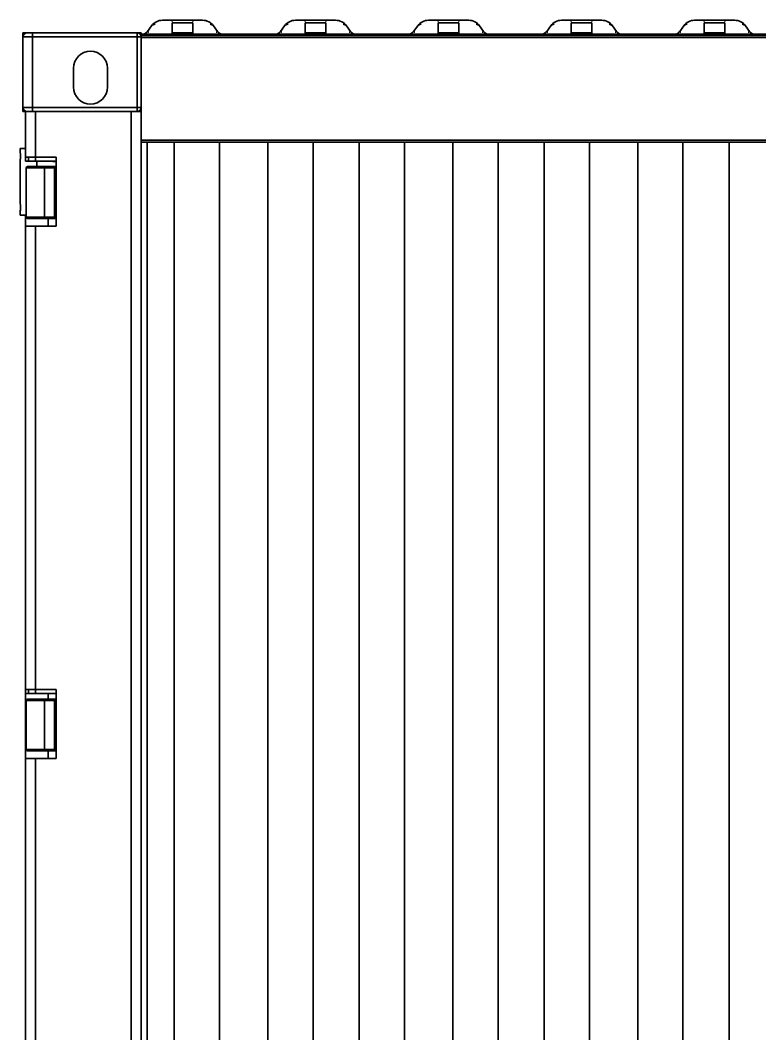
# Model space of a CAD drawing. Header units: millimetres. Extents: x 32496 to 166256, y 3504 to 23939.
# Drawn here: x 39991 to 41102, y 12057 to 13580 of the extents above; entities that cross this region are included whole.
import ezdxf

# ---------------------------------------------------------------- set-up
doc = ezdxf.new("R2010")
doc.units = ezdxf.units.MM
doc.layers.get('0').update_dxf_attribs({"lineweight": 35})

msp = doc.modelspace()

# ---------------------------------------------------------------- linework, layer by layer
at = {"linetype": 'Continuous'}
for p, q in [((40182.131, 13562.763), (40188.157, 13571.2)), ((40204.432, 13579.575), (40264.847, 13579.575)), ((40219.14, 13579.575), (40219.14, 13577.575)), ((40219.14, 13560.575), (40219.14, 13575.575)), ((40219.14, 13575.575), (40250.14, 13575.575)), ((40250.14, 13579.575), (40250.14, 13577.575)), ((40250.14, 13560.575), (40250.14, 13575.575)), ((40287.149, 13562.763), (40281.122, 13571.2)), ((40382.131, 13562.763), (40388.157, 13571.2)), ((40464.847, 13579.575), (40404.432, 13579.575)), ((40419.14, 13579.575), (40419.14, 13577.575)), ((40419.14, 13560.575), (40419.14, 13575.575)), ((40450.14, 13575.575), (40419.14, 13575.575)), ((40450.14, 13579.575), (40450.14, 13577.575)), ((40450.14, 13560.575), (40450.14, 13575.575)), ((40487.149, 13562.763), (40481.122, 13571.2)), ((40582.131, 13562.763), (40588.157, 13571.2)), ((40604.432, 13579.575), (40664.847, 13579.575)), ((40619.14, 13579.575), (40619.14, 13577.575)), ((40619.14, 13560.575), (40619.14, 13575.575)), ((40619.14, 13575.575), (40650.14, 13575.575)), ((40650.14, 13579.575), (40650.14, 13577.575)), ((40650.14, 13560.575), (40650.14, 13575.575)), ((40687.149, 13562.763), (40681.122, 13571.2)), ((40782.131, 13562.763), (40788.157, 13571.2)), ((40864.847, 13579.575), (40804.432, 13579.575)), ((40819.14, 13579.575), (40819.14, 13577.575)), ((40819.14, 13560.575), (40819.14, 13575.575)), ((40850.14, 13575.575), (40819.14, 13575.575)), ((40850.14, 13579.575), (40850.14, 13577.575)), ((40850.14, 13560.575), (40850.14, 13575.575)), ((40887.149, 13562.763), (40881.122, 13571.2)), ((40982.131, 13562.763), (40988.157, 13571.2)), ((41064.847, 13579.575), (41004.432, 13579.575)), ((41019.14, 13579.575), (41019.14, 13577.575)), ((41019.14, 13560.575), (41019.14, 13575.575)), ((41050.14, 13575.575), (41019.14, 13575.575)), ((41050.14, 13579.575), (41050.14, 13577.575)), ((41050.14, 13560.575), (41050.14, 13575.575)), ((41081.122, 13571.2), (41087.149, 13562.763)), ((39994.64, 13554.575), (39994.64, 13560.575)), ((39994.64, 13560.575), (40000.64, 13560.575)), ((40000.64, 13560.575), (40166.64, 13560.575)), ((40009.14, 13442.575), (40009.14, 13560.575)), ((40166.64, 13560.575), (40166.64, 13442.575)), ((40166.64, 13560.575), (40172.64, 13560.575)), ((40171.068, 13558.575), (41154.64, 13558.575)), ((40172.25, 13556.575), (40172.64, 13556.575)), ((40172.64, 13558.575), (40172.64, 13560.575)), ((40172.64, 13396.575), (40172.64, 13556.575)), ((52008.64, 13556.575), (40172.64, 13556.575)), ((40219.14, 13558.575), (40219.14, 13560.575)), ((40219.14, 13560.575), (40250.14, 13560.575)), ((40250.14, 13558.575), (40250.14, 13560.575)), ((40419.14, 13558.575), (40419.14, 13560.575)), ((40450.14, 13560.575), (40419.14, 13560.575)), ((40450.14, 13558.575), (40450.14, 13560.575)), ((40619.14, 13558.575), (40619.14, 13560.575)), ((40619.14, 13560.575), (40650.14, 13560.575)), ((40650.14, 13558.575), (40650.14, 13560.575)), ((40819.14, 13558.575), (40819.14, 13560.575)), ((40850.14, 13560.575), (40819.14, 13560.575)), ((40850.14, 13558.575), (40850.14, 13560.575)), ((41019.14, 13558.575), (41019.14, 13560.575)), ((41050.14, 13560.575), (41019.14, 13560.575)), ((41050.14, 13558.575), (41050.14, 13560.575)), ((39994.64, 13448.575), (39994.64, 13554.575)), ((39994.64, 13554.575), (40172.64, 13554.575)), ((52132.64, 13553.575), (40172.64, 13553.575)), ((40070.64, 13507.575), (40070.64, 13479.075)), ((40121.64, 13479.075), (40121.64, 13507.575)), ((39994.64, 13442.575), (39994.64, 13448.575)), ((40172.64, 13448.575), (39994.64, 13448.575)), ((39998.64, 13442.575), (39994.64, 13442.575)), ((39998.64, 13442.966), (39998.64, 13442.575)), ((39998.64, 13442.966), (39998.64, 13442.575)), ((39998.64, 13368.075), (39998.64, 13442.575)), ((39998.64, 13442.575), (40013.64, 13442.575)), ((40013.64, 13368.075), (40013.64, 13442.575)), ((40013.64, 13442.575), (40157.64, 13442.575)), ((40157.64, 10782.575), (40157.64, 13442.575)), ((40157.64, 13442.575), (40172.64, 13442.575)), ((52132.64, 13399.575), (40172.64, 13399.575)), ((40172.64, 10877.575), (40172.64, 13396.575)), ((52132.64, 13396.575), (40172.64, 13396.575)), ((40181.64, 13396.575), (40181.64, 10839.575)), ((40222.258, 13396.575), (40222.258, 10877.575)), ((40290.258, 13396.575), (40290.258, 10877.575)), ((40363.021, 13396.575), (40363.021, 10877.575)), ((40431.021, 13396.575), (40431.021, 10877.575)), ((40500.258, 13396.575), (40500.258, 10877.575)), ((40568.258, 13396.575), (40568.258, 10877.575)), ((40641.021, 13396.575), (40641.021, 10877.575)), ((40709.021, 13396.575), (40709.021, 10877.575)), ((40778.258, 13396.575), (40778.258, 10877.575)), ((40846.258, 13396.575), (40846.258, 10877.575)), ((40919.021, 13396.575), (40919.021, 10877.575)), ((40987.021, 13396.575), (40987.021, 10877.575)), ((41056.258, 13396.575), (41056.258, 10877.575)), ((39990.64, 13386.715), (39990.64, 13380.1)), ((39998.64, 13386.715), (39990.64, 13386.715)), ((39990.64, 13380.1), (39990.659, 13380.004)), ((39990.659, 13380.004), (39990.64, 13380.1)), ((39990.64, 13380.1), (39990.659, 13380.004)), ((39998.64, 13374.075), (40044.64, 13374.075)), ((40003.033, 13368.075), (40003.033, 13374.075)), ((40044.64, 13368.075), (40044.64, 13374.075)), ((39990.64, 13370.1), (39990.659, 13370.197)), ((39990.659, 13370.197), (39990.64, 13370.1)), ((39990.64, 13370.1), (39990.64, 13303.33)), ((40044.64, 13368.075), (39998.64, 13368.075)), ((39999.64, 13357.575), (39999.64, 13283.575)), ((39999.64, 13357.575), (40043.971, 13357.575)), ((40001.64, 13359.575), (40044.64, 13359.575)), ((40015.64, 13368.075), (40015.64, 13359.575)), ((40027.127, 13357.575), (40027.127, 13283.575)), ((40039.68, 13367.25), (40044.64, 13367.25)), ((40042.076, 13357.575), (40042.076, 13283.575)), ((40043.971, 13357.575), (40043.971, 13283.575)), ((40044.64, 13270.075), (40044.64, 13368.075)), ((39990.64, 13303.33), (39990.659, 13303.234)), ((39990.659, 13303.234), (39990.64, 13303.33)), ((39990.64, 13303.33), (39990.659, 13303.234)), ((39990.659, 13293.427), (39990.64, 13293.33)), ((39990.64, 13293.33), (39990.64, 13286.715)), ((39999.64, 13286.715), (39990.64, 13286.715)), ((39998.64, 13286.715), (39998.64, 13270.075)), ((40043.971, 13283.575), (39999.64, 13283.575)), ((40044.64, 13281.575), (40001.64, 13281.575)), ((40032.64, 13281.575), (40032.64, 13270.075)), ((39998.64, 12568.075), (39998.64, 13270.075)), ((39998.64, 13270.075), (40013.64, 13270.075)), ((40013.64, 12568.075), (40013.64, 13270.075)), ((40013.64, 13270.075), (40044.64, 13270.075)), ((39998.64, 12574.075), (40044.64, 12574.075)), ((39998.64, 12568.075), (39998.64, 12470.075)), ((39998.64, 12568.075), (40044.64, 12568.075)), ((40003.033, 12568.075), (40003.033, 12574.075)), ((40032.64, 12568.075), (40032.64, 12559.575)), ((40044.64, 12568.075), (40044.64, 12574.075)), ((40044.64, 12470.075), (40044.64, 12568.075)), ((39999.64, 12557.575), (39999.64, 12483.575)), ((39999.64, 12557.575), (40043.971, 12557.575)), ((40001.64, 12559.575), (40044.64, 12559.575)), ((40027.127, 12557.575), (40027.127, 12483.575)), ((40042.076, 12557.575), (40042.076, 12483.575)), ((40043.971, 12557.575), (40043.971, 12483.575)), ((40043.971, 12483.575), (39999.64, 12483.575)), ((40044.64, 12481.575), (40001.64, 12481.575)), ((40032.64, 12481.575), (40032.64, 12470.075)), ((39998.64, 11768.075), (39998.64, 12470.075)), ((39998.64, 12470.075), (40013.64, 12470.075)), ((40013.64, 11768.075), (40013.64, 12470.075)), ((40013.64, 12470.075), (40044.64, 12470.075))]:
    msp.add_line(p, q, dxfattribs=at)
for centre, radius, start, end in [((40204.432, 13559.575), 20, 90, 144.462322), ((40264.847, 13559.575), 20, 35.537677, 89.999999), ((40404.432, 13559.575), 20, 90.000001, 144.462323), ((40464.847, 13559.575), 20, 35.537678, 90), ((40604.432, 13559.575), 20, 90, 144.462322), ((40664.847, 13559.575), 20, 35.537677, 89.999999), ((40804.432, 13559.575), 20, 90.000001, 144.462323), ((40864.847, 13559.575), 20, 35.537678, 90), ((41004.432, 13559.575), 20, 90.000001, 144.462323), ((41064.847, 13559.575), 20, 35.537678, 90), ((40000.64, 13554.575), 6, 90, 180), ((40166.64, 13554.575), 6, 0, 90), ((40173.994, 13568.575), 10, 269.999996, 324.46232), ((40186.513, 13575.689), 14.189, 258.884789, 259.203908), ((40186.761, 13576.998), 15.521, 259.207544, 259.763324), ((40282.518, 13576.999), 15.522, 280.236086, 280.792478), ((40282.767, 13575.689), 14.189, 280.796126, 281.115247), ((40295.286, 13568.575), 10, 215.53768, 270), ((40373.994, 13568.575), 10, 269.999996, 324.462322), ((40386.513, 13575.689), 14.189, 258.884753, 259.203874), ((40386.761, 13576.999), 15.522, 259.207522, 259.763914), ((40482.518, 13576.998), 15.521, 280.236676, 280.792456), ((40482.767, 13575.689), 14.189, 280.796092, 281.115211), ((40495.286, 13568.575), 10, 215.53768, 270.000004), ((40573.994, 13568.575), 10, 269.999996, 324.46232), ((40586.513, 13575.689), 14.189, 258.884789, 259.203908), ((40586.761, 13576.998), 15.521, 259.207544, 259.763324), ((40682.518, 13576.999), 15.522, 280.236086, 280.792478), ((40682.767, 13575.689), 14.189, 280.796126, 281.115247), ((40695.286, 13568.575), 10, 215.53768, 270), ((40773.994, 13568.575), 10, 269.999996, 324.462322), ((40786.513, 13575.689), 14.189, 258.884753, 259.203874), ((40786.761, 13576.999), 15.522, 259.207522, 259.763914), ((40882.518, 13576.998), 15.521, 280.236676, 280.792456), ((40882.767, 13575.689), 14.189, 280.796092, 281.115211), ((40895.286, 13568.575), 10, 215.53768, 270.000004), ((40973.994, 13568.575), 10, 269.999996, 324.462322), ((40986.513, 13575.689), 14.189, 258.884753, 259.203874), ((40986.761, 13576.999), 15.522, 259.207522, 259.763914), ((41082.518, 13576.998), 15.521, 280.236676, 280.792456), ((41082.767, 13575.689), 14.189, 280.796092, 281.115211), ((41095.286, 13568.575), 10, 215.53768, 270.000004), ((40096.14, 13507.575), 25.5, 0, 180), ((40096.14, 13479.075), 25.5, 180, 0), ((40000.64, 13448.575), 6, 180, 270), ((40166.64, 13448.575), 6, 270, 0), ((40001.64, 13357.575), 2, 90, 180), ((40044.114, 13369.29), 4.88, 194.453853, 204.710451), ((40001.64, 13283.575), 2, 180, 270), ((40001.64, 12557.575), 2, 90, 180), ((40001.64, 12483.575), 2, 180, 270)]:
    msp.add_arc(centre, radius, start, end, dxfattribs=at)
for points, knots in [([(40188.157, 13571.2), (40188.366, 13571.492), (40188.958, 13572.047), (40190.116, 13572.707), (40191.604, 13573.283), (40192.716, 13573.589), (40193.321, 13573.735)], [0, 0, 0, 0, 0.18375987, 0.40889336, 0.68070652, 1, 1, 1, 1]), ([(40275.958, 13573.735), (40276.563, 13573.589), (40277.676, 13573.283), (40279.164, 13572.707), (40280.322, 13572.047), (40280.914, 13571.492), (40281.122, 13571.2)], [0, 0, 0, 0, 0.31929326, 0.5911061, 0.81623907, 1, 1, 1, 1]), ([(40393.321, 13573.735), (40392.716, 13573.589), (40391.604, 13573.283), (40390.116, 13572.707), (40388.958, 13572.047), (40388.366, 13571.492), (40388.157, 13571.2)], [0, 0, 0, 0, 0.31929326, 0.5911061, 0.81623907, 1, 1, 1, 1]), ([(40481.122, 13571.2), (40480.914, 13571.492), (40480.322, 13572.047), (40479.164, 13572.707), (40477.676, 13573.283), (40476.563, 13573.589), (40475.958, 13573.735)], [0, 0, 0, 0, 0.18375987, 0.40889336, 0.68070652, 1, 1, 1, 1]), ([(40588.157, 13571.2), (40588.366, 13571.492), (40588.958, 13572.047), (40590.116, 13572.707), (40591.604, 13573.283), (40592.716, 13573.589), (40593.321, 13573.735)], [0, 0, 0, 0, 0.18375987, 0.40889336, 0.68070652, 1, 1, 1, 1]), ([(40675.958, 13573.735), (40676.563, 13573.589), (40677.676, 13573.283), (40679.164, 13572.707), (40680.322, 13572.047), (40680.914, 13571.492), (40681.122, 13571.2)], [0, 0, 0, 0, 0.31929326, 0.5911061, 0.81623907, 1, 1, 1, 1]), ([(40793.321, 13573.735), (40792.716, 13573.589), (40791.604, 13573.283), (40790.116, 13572.707), (40788.958, 13572.047), (40788.366, 13571.492), (40788.157, 13571.2)], [0, 0, 0, 0, 0.31929326, 0.5911061, 0.81623907, 1, 1, 1, 1]), ([(40881.122, 13571.2), (40880.914, 13571.492), (40880.322, 13572.047), (40879.164, 13572.707), (40877.676, 13573.283), (40876.563, 13573.589), (40875.958, 13573.735)], [0, 0, 0, 0, 0.18375987, 0.40889336, 0.68070652, 1, 1, 1, 1]), ([(40993.321, 13573.735), (40992.716, 13573.589), (40991.604, 13573.283), (40990.116, 13572.707), (40988.958, 13572.047), (40988.366, 13571.492), (40988.157, 13571.2)], [0, 0, 0, 0, 0.31929326, 0.5911061, 0.81623907, 1, 1, 1, 1]), ([(41075.958, 13573.735), (41076.563, 13573.589), (41077.676, 13573.283), (41079.164, 13572.707), (41080.322, 13572.047), (41080.914, 13571.492), (41081.122, 13571.2)], [0, 0, 0, 0, 0.31929348, 0.59110664, 0.81624013, 1, 1, 1, 1]), ([(40182.131, 13562.763), (40182.1, 13562.72), (40182.051, 13562.628), (40182.063, 13562.467), (40182.169, 13562.326), (40182.344, 13562.201), (40182.594, 13562.082), (40183.074, 13561.916), (40183.481, 13561.825), (40183.777, 13561.766)], [0, 0, 0, 0, 0.0729829, 0.13672066, 0.20976227, 0.30554021, 0.4303661, 0.5870162, 1, 1, 1, 1]), ([(40285.502, 13561.766), (40285.798, 13561.825), (40286.206, 13561.916), (40286.685, 13562.082), (40286.935, 13562.201), (40287.111, 13562.326), (40287.216, 13562.467), (40287.229, 13562.628), (40287.18, 13562.72), (40287.149, 13562.763)], [0, 0, 0, 0, 0.4129837, 0.56963373, 0.69445956, 0.79023746, 0.86327914, 0.92701682, 1, 1, 1, 1]), ([(40383.777, 13561.766), (40383.481, 13561.825), (40383.074, 13561.916), (40382.594, 13562.082), (40382.344, 13562.201), (40382.169, 13562.326), (40382.063, 13562.467), (40382.051, 13562.628), (40382.1, 13562.72), (40382.131, 13562.763)], [0, 0, 0, 0, 0.4129837, 0.56963373, 0.69445956, 0.79023746, 0.86327914, 0.92701682, 1, 1, 1, 1]), ([(40487.149, 13562.763), (40487.18, 13562.72), (40487.229, 13562.628), (40487.216, 13562.467), (40487.111, 13562.326), (40486.935, 13562.201), (40486.685, 13562.082), (40486.206, 13561.916), (40485.798, 13561.825), (40485.502, 13561.766)], [0, 0, 0, 0, 0.0729829, 0.13672066, 0.20976227, 0.30554021, 0.4303661, 0.5870162, 1, 1, 1, 1]), ([(40582.131, 13562.763), (40582.1, 13562.72), (40582.051, 13562.628), (40582.063, 13562.467), (40582.169, 13562.326), (40582.344, 13562.201), (40582.594, 13562.082), (40583.074, 13561.916), (40583.481, 13561.825), (40583.777, 13561.766)], [0, 0, 0, 0, 0.0729829, 0.13672066, 0.20976227, 0.30554021, 0.4303661, 0.5870162, 1, 1, 1, 1]), ([(40685.502, 13561.766), (40685.798, 13561.825), (40686.206, 13561.916), (40686.685, 13562.082), (40686.935, 13562.201), (40687.111, 13562.326), (40687.216, 13562.467), (40687.229, 13562.628), (40687.18, 13562.72), (40687.149, 13562.763)], [0, 0, 0, 0, 0.4129837, 0.56963373, 0.69445956, 0.79023746, 0.86327914, 0.92701682, 1, 1, 1, 1]), ([(40783.777, 13561.766), (40783.481, 13561.825), (40783.074, 13561.916), (40782.594, 13562.082), (40782.344, 13562.201), (40782.169, 13562.326), (40782.063, 13562.467), (40782.051, 13562.628), (40782.1, 13562.72), (40782.131, 13562.763)], [0, 0, 0, 0, 0.4129837, 0.56963373, 0.69445956, 0.79023746, 0.86327914, 0.92701682, 1, 1, 1, 1]), ([(40887.149, 13562.763), (40887.18, 13562.72), (40887.229, 13562.628), (40887.216, 13562.467), (40887.111, 13562.326), (40886.935, 13562.201), (40886.685, 13562.082), (40886.206, 13561.916), (40885.798, 13561.825), (40885.502, 13561.766)], [0, 0, 0, 0, 0.0729829, 0.13672066, 0.20976227, 0.30554021, 0.4303661, 0.5870162, 1, 1, 1, 1]), ([(40983.777, 13561.766), (40983.481, 13561.825), (40983.074, 13561.916), (40982.594, 13562.082), (40982.344, 13562.201), (40982.169, 13562.326), (40982.063, 13562.467), (40982.051, 13562.628), (40982.1, 13562.72), (40982.131, 13562.763)], [0, 0, 0, 0, 0.4129837, 0.56963373, 0.69445956, 0.79023746, 0.86327914, 0.92701682, 1, 1, 1, 1]), ([(41085.502, 13561.766), (41085.798, 13561.825), (41086.206, 13561.916), (41086.685, 13562.082), (41086.935, 13562.201), (41087.111, 13562.326), (41087.216, 13562.467), (41087.229, 13562.628), (41087.18, 13562.72), (41087.149, 13562.763)], [0, 0, 0, 0, 0.4129838, 0.5696339, 0.69445979, 0.79023773, 0.86327934, 0.9270171, 1, 1, 1, 1]), ([(39990.659, 13380.004), (39990.691, 13379.839), (39990.934, 13378.542), (39991.08, 13377.225), (39991.125, 13376.075)], [0, 0, 0, 0, 0.1275619, 1, 1, 1, 1]), ([(39991.125, 13374.126), (39991.107, 13373.664), (39991.018, 13372.347), (39990.824, 13371.039), (39990.659, 13370.197)], [0, 0, 0, 0, 0.34999204, 1, 1, 1, 1]), ([(39991.125, 13376.075), (39991.129, 13375.995), (39991.14, 13375.67), (39991.145, 13375.345), (39991.145, 13375.1)], [0, 0, 0, 0, 0.24707359, 1, 1, 1, 1]), ([(39991.145, 13375.1), (39991.145, 13375.018), (39991.143, 13374.693), (39991.135, 13374.368), (39991.125, 13374.126)], [0, 0, 0, 0, 0.25329481, 1, 1, 1, 1]), ([(40025.201, 13359.575), (40025.452, 13359.575), (40025.962, 13359.47), (40026.602, 13359.022), (40027.028, 13358.358), (40027.127, 13357.835), (40027.127, 13357.575)], [0, 0, 0, 0, 0.24571076, 0.49391374, 0.74567912, 1, 1, 1, 1]), ([(40040.129, 13368.075), (40040.153, 13368.005), (40040.254, 13367.724), (40040.374, 13367.45), (40040.477, 13367.25)], [0, 0, 0, 0, 0.24883349, 1, 1, 1, 1]), ([(40040.15, 13359.575), (40040.401, 13359.575), (40040.911, 13359.47), (40041.551, 13359.022), (40041.977, 13358.358), (40042.076, 13357.835), (40042.076, 13357.575)], [0, 0, 0, 0, 0.24571076, 0.49391374, 0.74567912, 1, 1, 1, 1]), ([(40042.423, 13359.575), (40042.627, 13359.575), (40043.057, 13359.459), (40043.567, 13358.997), (40043.896, 13358.339), (40043.971, 13357.834), (40043.971, 13357.575)], [0, 0, 0, 0, 0.22003925, 0.45867285, 0.72140076, 1, 1, 1, 1]), ([(39990.659, 13303.234), (39990.691, 13303.069), (39990.934, 13301.772), (39991.08, 13300.455), (39991.125, 13299.305)], [0, 0, 0, 0, 0.1275619, 1, 1, 1, 1]), ([(39991.125, 13297.356), (39991.107, 13296.894), (39991.018, 13295.577), (39990.824, 13294.269), (39990.659, 13293.427)], [0, 0, 0, 0, 0.34999204, 1, 1, 1, 1]), ([(39991.125, 13299.305), (39991.129, 13299.225), (39991.14, 13298.9), (39991.145, 13298.575), (39991.145, 13298.33)], [0, 0, 0, 0, 0.24707359, 1, 1, 1, 1]), ([(39991.145, 13298.33), (39991.145, 13298.248), (39991.143, 13297.923), (39991.135, 13297.598), (39991.125, 13297.356)], [0, 0, 0, 0, 0.25329481, 1, 1, 1, 1]), ([(40025.201, 13281.575), (40025.452, 13281.575), (40025.962, 13281.681), (40026.602, 13282.129), (40027.028, 13282.793), (40027.127, 13283.316), (40027.127, 13283.575)], [0, 0, 0, 0, 0.24571076, 0.49391374, 0.74567912, 1, 1, 1, 1]), ([(40040.15, 13281.575), (40040.401, 13281.575), (40040.911, 13281.681), (40041.551, 13282.129), (40041.977, 13282.793), (40042.076, 13283.316), (40042.076, 13283.575)], [0, 0, 0, 0, 0.24571076, 0.49391374, 0.74567912, 1, 1, 1, 1]), ([(40042.423, 13281.575), (40042.627, 13281.575), (40043.057, 13281.692), (40043.567, 13282.154), (40043.896, 13282.812), (40043.971, 13283.317), (40043.971, 13283.575)], [0, 0, 0, 0, 0.22003924, 0.45867285, 0.72140076, 1, 1, 1, 1]), ([(40025.201, 12559.575), (40025.452, 12559.575), (40025.962, 12559.47), (40026.602, 12559.022), (40027.028, 12558.358), (40027.127, 12557.835), (40027.127, 12557.575)], [0, 0, 0, 0, 0.24571076, 0.49391374, 0.74567912, 1, 1, 1, 1]), ([(40040.15, 12559.575), (40040.401, 12559.575), (40040.911, 12559.47), (40041.551, 12559.022), (40041.977, 12558.358), (40042.076, 12557.835), (40042.076, 12557.575)], [0, 0, 0, 0, 0.24571076, 0.49391374, 0.74567912, 1, 1, 1, 1]), ([(40042.423, 12559.575), (40042.627, 12559.575), (40043.057, 12559.459), (40043.567, 12558.997), (40043.896, 12558.339), (40043.971, 12557.834), (40043.971, 12557.575)], [0, 0, 0, 0, 0.22003925, 0.45867285, 0.72140076, 1, 1, 1, 1]), ([(40025.201, 12481.575), (40025.452, 12481.575), (40025.962, 12481.681), (40026.602, 12482.129), (40027.028, 12482.793), (40027.127, 12483.316), (40027.127, 12483.575)], [0, 0, 0, 0, 0.24571076, 0.49391374, 0.74567912, 1, 1, 1, 1]), ([(40040.15, 12481.575), (40040.401, 12481.575), (40040.911, 12481.681), (40041.551, 12482.129), (40041.977, 12482.793), (40042.076, 12483.316), (40042.076, 12483.575)], [0, 0, 0, 0, 0.24571076, 0.49391374, 0.74567912, 1, 1, 1, 1]), ([(40042.423, 12481.575), (40042.627, 12481.575), (40043.057, 12481.692), (40043.567, 12482.154), (40043.896, 12482.812), (40043.971, 12483.317), (40043.971, 12483.575)], [0, 0, 0, 0, 0.22003924, 0.45867285, 0.72140076, 1, 1, 1, 1])]:
    msp.add_open_spline(points, degree=3, knots=knots, dxfattribs=at)

doc.saveas('drawing.dxf')
